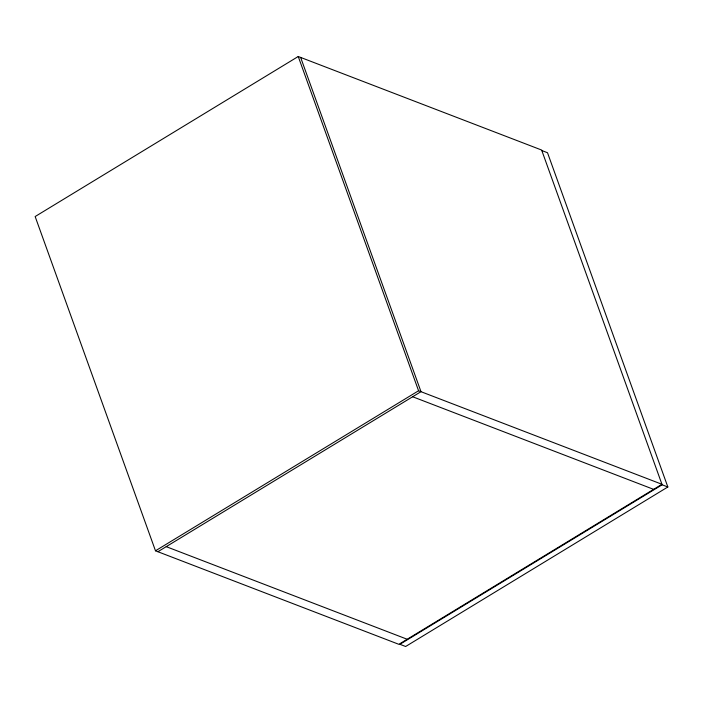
<?xml version="1.0" encoding="UTF-8"?>
<svg xmlns="http://www.w3.org/2000/svg" width="703" height="703" viewBox="0 0 703 703"><rect width="100%" height="100%" fill="white"/><g stroke="black" fill="none" stroke-linecap="round" stroke-linejoin="round"><path stroke-width="1.05" d="M298.239 56.504L35.15 216.542L155.486 550.8L398.873 644.326L661.962 484.288L418.575 390.763L298.239 56.504L541.626 150.038L662.129 484.789L667.85 486.986L405.64 646.496L399.91 644.291L662.129 484.789M155.486 550.8L418.575 390.763M157.894 551.723L420.992 391.685L300.647 57.435M541.785 150.539L547.514 152.736L667.85 486.986M412.652 396.756L653.632 489.358M166.233 546.653L407.204 639.264"/></g></svg>
